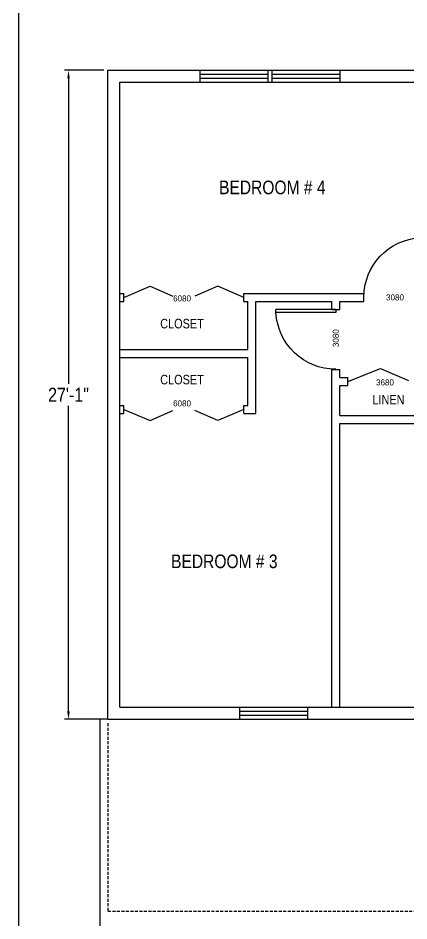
# Model space of a CAD drawing. Header units: inches. Extents: x -1842 to 12195, y -2228 to 2193.
# Drawn here: x 1999 to 2194.6, y 732.3 to 1183.9 of the extents above; entities that cross this region are included whole.
import ezdxf

# ---------------------------------------------------------------- set-up
doc = ezdxf.new("R2010")
doc.units = ezdxf.units.IN
doc.header["$LTSCALE"] = 6
doc.header["$MEASUREMENT"] = 0
doc.linetypes.add('HIDDEN', pattern=[0.375, 0.25, -0.125])
for name, color, linetype in [('ARWALL', 7, 'HIDDEN'), ('Title Block', 7, 'Continuous'), ('TITLES', 3, 'Continuous'), ('TXT', 4, 'Continuous'), ('windows', 4, 'Continuous')]:
    doc.layers.add(name, color=color, linetype=linetype)
doc.styles.add('HS-DESIGN-TTLB', font='GOTHIC.TTF')
doc.styles.get("Standard").update_dxf_attribs({"font": 'ARIALN.TTF'})
doc.dimstyles.get("Standard").update_dxf_attribs({"dimtxt": 7, "dimasz": 4, "dimexe": 2, "dimexo": 2, "dimgap": 2, "dimtad": 0, "dimtih": 1, "dimtoh": 1, "dimdec": 0, "dimzin": 0, "dimdsep": 46, "dimlunit": 4, "dimtxsty": 'Standard', "dimcen": 0.09, "dimclrd": 3, "dimclre": 3, "dimclrt": 3, "dimadec": 0, "dimazin": 0, "dimtfac": 1, "dimtdec": 0, "dimtofl": 0, "dimtmove": 0, "dimatfit": 3, "dimfxl": 1, "dimtolj": 1, "dimtzin": 0, "dimarcsym": 0})

# ---------------------------------------------------------------- blocks, each defined once
blk = doc.blocks.new('*D58')
at = {"layer": 'Defpoints', "color": 0, "transparency": 16777216}
for p in [(2043.96, 1157.8), (2024.26, 833.2), (2043.96, 833.2)]:
    blk.add_point(p, dxfattribs=at)
at = {"layer": 'Title Block', "color": 3, "lineweight": -2, "transparency": 16777216}
for p, q in [((2041.96, 1157.8), (2022.26, 1157.8)), ((2024.26, 1153.8), (2024.26, 1001.01)), ((2024.26, 837.2), (2024.26, 989.98)), ((2041.96, 833.2), (2022.26, 833.2))]:
    blk.add_line(p, q, dxfattribs=at)
at = {"layer": 'Title Block', "color": 3, "transparency": 16777216}
for points in [[(2023.59, 1153.8), (2024.92, 1153.8), (2024.26, 1157.8)], [(2023.59, 837.2), (2024.92, 837.2), (2024.26, 833.2)]]:
    blk.add_solid(points, dxfattribs=at)
at = {"layer": 'Title Block', "color": 3, "transparency": 16777216, "insert": (2024.26, 995.5), "char_height": 7, "attachment_point": 5}
blk.add_mtext('\\A1;27\'-1"', dxfattribs=at)
blk = doc.blocks.new('door')
at = {"layer": 'windows'}
for p, q in [((9950.29, 7178.88), (9948.56, 7178.88)), ((9948.56, 7178.88), (9948.56, 7146.97)), ((9950.29, 7178.88), (9948.56, 7178.88)), ((9950.29, 7178.88), (9950.29, 7146.97)), ((9948.56, 7146.97), (9950.29, 7146.97))]:
    blk.add_line(p, q, dxfattribs=at)
blk.add_arc((9950.29, 7178.88), 31.9, 180, 266.8995, dxfattribs=at)

msp = doc.modelspace()

# ---------------------------------------------------------------- linework, layer by layer
at = {"const_width": 0.5}
msp.add_lwpolyline([(1999.2759753, 368.173134), (1999.2759753, 1494.6223555)], dxfattribs=at)
msp.add_lwpolyline([(1999.2759753, 368.173134), (1999.2759753, 1494.6223555)], dxfattribs=at)
at = {"layer": 'ARWALL', "color": 7}
for p, q in [((2043.9554296, 831.196174), (2043.9554296, 737.196174)), ((2043.9554296, 737.196174), (2444.7554296, 737.196174))]:
    msp.add_line(p, q, dxfattribs=at)
at = {"layer": 'Title Block'}
for p, q in [((1999.2759753, 1494.6223555), (1999.2759753, 368.173134)), ((2043.9554296, 1157.796174), (2338.9554296, 1157.796174)), ((2043.9554296, 833.196174), (2043.9554296, 1157.796174)), ((2089.9554296, 1157.796174), (2089.9554296, 1151.796174)), ((2123.9554296, 1157.796174), (2123.9554296, 1151.796174)), ((2125.9554296, 1157.796174), (2125.9554296, 1151.796174)), ((2159.9554296, 1157.796174), (2159.9554296, 1151.796174)), ((2049.9554296, 1151.796174), (2338.9554296, 1151.796174)), ((2049.9554296, 839.196174), (2049.9554296, 1151.796174)), ((2049.9554296, 1046.196174), (2051.9554296, 1046.196174)), ((2051.9554296, 1042.196174), (2051.9554296, 1046.196174)), ((2111.9554296, 1042.196174), (2111.9554296, 1046.196174)), ((2111.9554296, 1046.196174), (2171.9554296, 1046.196174)), ((2171.9554296, 1042.196174), (2171.9554296, 1046.196174)), ((2049.9554296, 1042.196174), (2051.9554296, 1042.196174)), ((2111.9554296, 1042.196174), (2113.9554296, 1042.196174)), ((2113.9554296, 1018.196174), (2113.9554296, 1042.196174)), ((2117.9554296, 986.196174), (2117.9554296, 1042.196174)), ((2117.9554296, 1042.196174), (2155.9554296, 1042.196174)), ((2155.9554296, 1038.196174), (2155.9554296, 1042.196174)), ((2159.9554296, 1038.196174), (2159.9554296, 1042.196174)), ((2159.9554296, 1042.196174), (2171.9554296, 1042.196174)), ((2155.9554296, 1038.196174), (2159.9554296, 1038.196174)), ((2049.9554296, 1018.196174), (2113.9554296, 1018.196174)), ((2049.9554296, 1014.196174), (2113.9554296, 1014.196174)), ((2113.9554296, 990.196174), (2113.9554296, 1014.196174)), ((2155.9554296, 839.196174), (2155.9554296, 1008.196174)), ((2155.9554296, 1008.196174), (2159.9554296, 1008.196174)), ((2159.9554296, 1004.196174), (2159.9554296, 1008.196174)), ((2159.9554296, 1004.196174), (2163.9554296, 1004.196174)), ((2163.9554296, 1000.196174), (2163.9554296, 1004.196174)), ((2159.9554296, 1000.196174), (2163.9554296, 1000.196174)), ((2159.9554296, 985.196174), (2159.9554296, 1000.196174)), ((2049.9554296, 990.196174), (2051.9554296, 990.196174)), ((2051.9554296, 986.196174), (2051.9554296, 990.196174)), ((2111.9554296, 986.196174), (2111.9554296, 990.196174)), ((2111.9554296, 990.196174), (2113.9554296, 990.196174)), ((2049.9554296, 986.196174), (2051.9554296, 986.196174)), ((2111.9554296, 986.196174), (2117.9554296, 986.196174)), ((2159.9554296, 985.196174), (2203.9554296, 985.196174)), ((2159.9554296, 981.196174), (2237.9554296, 981.196174)), ((2159.9554296, 839.196174), (2159.9554296, 981.196174)), ((2049.9554296, 839.196174), (2444.7554296, 839.196174)), ((2109.9554296, 833.196174), (2109.9554296, 839.196174)), ((2143.9554296, 833.196174), (2143.9554296, 839.196174)), ((2039.9554296, 833.196174), (2039.9554296, 725.196174)), ((2043.9554296, 833.196174), (2039.9554296, 833.196174)), ((2043.9554296, 833.196174), (2450.7554296, 833.196174))]:
    msp.add_line(p, q, dxfattribs=at)
at = {"layer": 'TXT'}
for p, q in [((2089.9554296, 1155.796174), (2123.9554296, 1155.796174)), ((2089.9554296, 1153.796174), (2123.9554296, 1153.796174)), ((2125.9554296, 1155.796174), (2159.9554296, 1155.796174)), ((2125.9554296, 1153.796174), (2159.9554296, 1153.796174)), ((2051.9554296, 1044.196174), (2065.0258122, 1049.796174)), ((2065.0258122, 1049.796174), (2076.5258122, 1044.796174)), ((2098.8850469, 1049.796174), (2087.3850469, 1044.796174)), ((2111.9554296, 1044.196174), (2098.8850469, 1049.796174)), ((2163.9554296, 1002.196174), (2180.3850469, 1008.596174)), ((2180.3850469, 1008.596174), (2194.3850469, 1002.596174)), ((2051.9554296, 988.196174), (2065.0258122, 982.596174)), ((2065.0258122, 982.596174), (2076.5258122, 987.596174)), ((2098.8850469, 982.596174), (2087.3850469, 987.596174)), ((2111.9554296, 988.196174), (2098.8850469, 982.596174)), ((2109.9554296, 837.196174), (2143.9554296, 837.196174)), ((2109.9554296, 835.196174), (2143.9554296, 835.196174))]:
    msp.add_line(p, q, dxfattribs=at)

# ---------------------------------------------------------------- block references
at = {"layer": 'TITLES', "xscale": -0.939173425781899, "yscale": 0.939173425781899, "zscale": 0.939173425781899}
for p, rotation in [((-7143.0899794, 7786.405494), 180), ((-4584.2538905, -8306.849235), 270)]:
    msp.add_blockref('door', p, dxfattribs=dict(at, rotation=rotation))

# ---------------------------------------------------------------- texts
at = {"attachment_point": 1}
for s, insert, char_height, width in [('\\A1;BEDROOM # 4', (2099.5775627, 1102.596174), 6.8007744, 110.476910075), ('\\A1;CLOSET', (2070.1350771, 1033.4564725), 4.76054208, 28.741858457), ('\\A1;CLOSET', (2070.1350771, 1005.4564725), 4.76054208, 28.741858457), ('\\A1;LINEN', (2176.2758424, 995.4443903), 4.76054208, 28.741858457), ('\\A1;BEDROOM # 3', (2075.5775627, 915.596174), 6.8007744, 110.476910075)]:
    msp.add_mtext(s, dxfattribs=dict(at, insert=insert, char_height=char_height, width=width))
at = {"layer": 'Title Block', "char_height": 3.0096, "width": 43.611515527, "attachment_point": 1, "style": 'HS-DESIGN-TTLB'}
for s, insert in [('6080', (2076.5906875, 1045.1897617)), ('3080', (2183.0906875, 1045.6897617)), ('3680', (2178.0906875, 1003.1897617)), ('6080', (2076.5906875, 992.6897617))]:
    msp.add_mtext(s, dxfattribs=dict(at, insert=insert))
at = {"layer": 'Title Block', "insert": (2156.4618419, 1019.3314319), "char_height": 3.0096, "width": 43.611515527, "attachment_point": 1, "rotation": 90, "style": 'HS-DESIGN-TTLB'}
msp.add_mtext('3080', dxfattribs=at)

# ---------------------------------------------------------------- dimensions: what is measured, and where the dimension line sits
at = {"layer": 'Title Block'}
dim = msp.add_linear_dim(base=(2024.2554296, 833.196174), p1=(2043.9554296, 1157.796174), p2=(2043.9554296, 833.196174), angle=90, dimstyle='Standard', dxfattribs=at)
dim.commit()
dim.dimension.update_dxf_attribs({"geometry": '*D58', "text_midpoint": (2024.2554296, 995.496174)})

doc.saveas('drawing.dxf')
